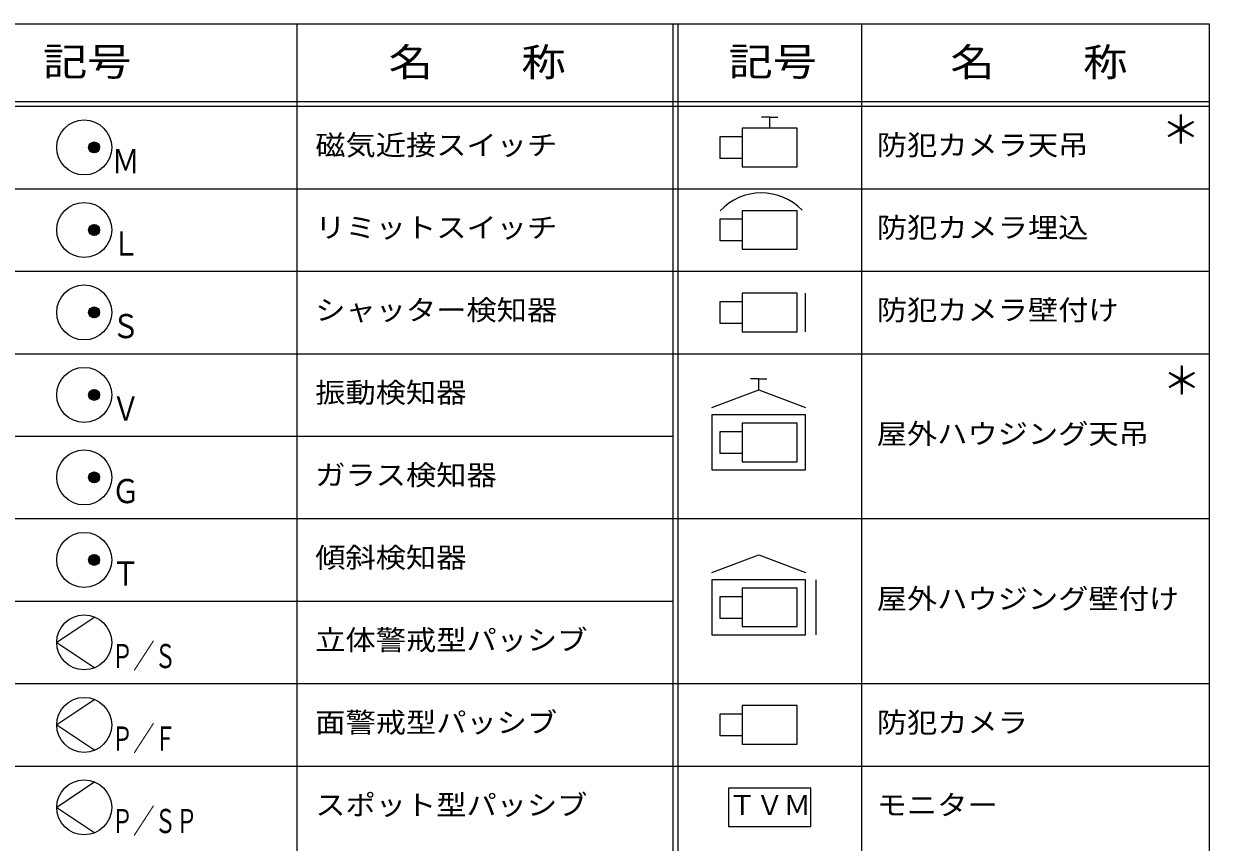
# Model space of a CAD drawing. Units: millimetres on the paper. Extents: x -201 to 204, y -149 to 145.
# Drawn here: x -11.8 to 203.8, y -3.9 to 144.9 of the extents above; entities that cross this region are included whole.
import ezdxf
from ezdxf.enums import TextEntityAlignment as Align

# ---------------------------------------------------------------- set-up
doc = ezdxf.new("R2010")
doc.units = ezdxf.units.MM
doc.layers.add('0-0', color=7, linetype='Continuous', lineweight=18)
doc.layers.add('0-A', color=7, linetype='Continuous', lineweight=18)
doc.layers.add('0-1', color=7, linetype='Continuous')
doc.layers.add('0-2', color=5, linetype='Continuous')
doc.styles.add('ＭＳ ゴシック', font='')
doc.styles.get('ＭＳ ゴシック').set_extended_font_data('MS Gothic')

msp = doc.modelspace()

# ---------------------------------------------------------------- linework, layer by layer
at = {"layer": '0-0'}
for p, q in [((123.842, 127.941), (122.342, 127.941)), ((130.355, 88.941), (130.355, 95.941)), ((121.842, 80.371), (120.342, 80.371)), ((121.842, 78.371), (130.342, 75.178)), ((113.342, 45.178), (121.842, 48.371)), ((121.842, 48.371), (130.342, 45.178)), ((132.264, 33.802), (132.264, 43.802))]:
    msp.add_line(p, q, dxfattribs=at)
for points in [[(123.842, 125.941), (123.842, 127.941), (125.342, 127.941)], [(113.342, 75.178), (121.842, 78.371), (121.842, 80.371), (123.342, 80.371)], [(1.088, 37.056), (-5.835, 32.441), (1.088, 27.825)], [(1.088, 22.056), (-5.835, 17.441), (1.088, 12.825)], [(1.088, 7.056), (-5.835, 2.441), (1.088, -2.175)]]:
    msp.add_lwpolyline(points, dxfattribs=at)
for points in [[(118.842, 118.941), (128.842, 118.941), (128.842, 125.941), (118.842, 125.941)], [(118.842, 120.441), (114.842, 120.441), (114.842, 124.441), (118.842, 124.441)], [(118.842, 103.941), (128.842, 103.941), (128.842, 110.941), (118.842, 110.941)], [(118.842, 105.441), (114.842, 105.441), (114.842, 109.441), (118.842, 109.441)], [(118.842, 88.941), (128.842, 88.941), (128.842, 95.941), (118.842, 95.941)], [(118.842, 90.441), (114.842, 90.441), (114.842, 94.441), (118.842, 94.441)], [(113.342, 63.802), (130.342, 63.802), (130.342, 73.802), (113.342, 73.802)], [(118.842, 65.302), (128.842, 65.302), (128.842, 72.302), (118.842, 72.302)], [(118.842, 66.802), (114.842, 66.802), (114.842, 70.802), (118.842, 70.802)], [(113.342, 33.802), (130.342, 33.802), (130.342, 43.802), (113.342, 43.802)], [(118.842, 35.302), (128.842, 35.302), (128.842, 42.302), (118.842, 42.302)], [(118.842, 36.802), (114.842, 36.802), (114.842, 40.802), (118.842, 40.802)], [(118.842, 15.441), (114.842, 15.441), (114.842, 19.441), (118.842, 19.441)], [(118.842, 13.941), (128.842, 13.941), (128.842, 20.941), (118.842, 20.941)], [(116.342, -1.059), (131.342, -1.059), (131.342, 5.941), (116.342, 5.941)]]:
    msp.add_lwpolyline(points, close=True, dxfattribs=at)
for centre, radius in [((-0.835, 122.441), 5), ((0.974, 122.441), 1), ((0.974, 122.441), 0.99), ((0.974, 122.441), 0.98), ((0.974, 122.441), 0.97), ((0.974, 122.441), 0.96), ((0.974, 122.441), 0.95), ((0.974, 122.441), 0.94), ((0.974, 122.441), 0.93), ((0.974, 122.441), 0.92), ((0.974, 122.441), 0.91), ((0.974, 122.441), 0.9), ((0.974, 122.441), 0.89), ((0.974, 122.441), 0.88), ((0.974, 122.441), 0.87), ((0.974, 122.441), 0.86), ((0.974, 122.441), 0.85), ((0.974, 122.441), 0.84), ((0.974, 122.441), 0.83), ((0.974, 122.441), 0.82), ((0.974, 122.441), 0.81), ((0.974, 122.441), 0.8), ((0.974, 122.441), 0.79), ((0.974, 122.441), 0.78), ((0.974, 122.441), 0.77), ((0.974, 122.441), 0.76), ((0.974, 122.441), 0.75), ((0.974, 122.441), 0.74), ((0.974, 122.441), 0.73), ((0.974, 122.441), 0.72), ((0.974, 122.441), 0.71), ((0.974, 122.441), 0.7), ((0.974, 122.441), 0.69), ((0.974, 122.441), 0.68), ((0.974, 122.441), 0.67), ((0.974, 122.441), 0.66), ((0.974, 122.441), 0.65), ((0.974, 122.441), 0.64), ((0.974, 122.441), 0.63), ((0.974, 122.441), 0.62), ((0.974, 122.441), 0.61), ((0.974, 122.441), 0.6), ((0.974, 122.441), 0.59), ((0.974, 122.441), 0.58), ((0.974, 122.441), 0.57), ((0.974, 122.441), 0.56), ((0.974, 122.441), 0.55), ((0.974, 122.441), 0.54), ((0.974, 122.441), 0.53), ((0.974, 122.441), 0.52), ((0.974, 122.441), 0.51), ((0.974, 122.441), 0.5), ((0.974, 122.441), 0.49), ((0.974, 122.441), 0.48), ((0.974, 122.441), 0.47), ((0.974, 122.441), 0.46), ((0.974, 122.441), 0.45), ((0.974, 122.441), 0.44), ((0.974, 122.441), 0.43), ((0.974, 122.441), 0.42), ((0.974, 122.441), 0.41), ((0.974, 122.441), 0.4), ((0.974, 122.441), 0.39), ((0.974, 122.441), 0.38), ((0.974, 122.441), 0.37), ((0.974, 122.441), 0.36), ((0.974, 122.441), 0.35), ((0.974, 122.441), 0.34), ((0.974, 122.441), 0.33), ((0.974, 122.441), 0.32), ((0.974, 122.441), 0.31), ((0.974, 122.441), 0.3), ((0.974, 122.441), 0.29), ((0.974, 122.441), 0.28), ((0.974, 122.441), 0.27), ((0.974, 122.441), 0.26), ((0.974, 122.441), 0.25), ((0.974, 122.441), 0.24), ((0.974, 122.441), 0.23), ((0.974, 122.441), 0.22), ((0.974, 122.441), 0.21), ((0.974, 122.441), 0.2), ((0.974, 122.441), 0.19), ((0.974, 122.441), 0.18), ((0.974, 122.441), 0.17), ((0.974, 122.441), 0.16), ((0.974, 122.441), 0.15), ((0.974, 122.441), 0.14), ((0.974, 122.441), 0.13), ((0.974, 122.441), 0.12), ((0.974, 122.441), 0.11), ((0.974, 122.441), 0.1), ((0.974, 122.441), 0.09), ((0.974, 122.441), 0.08), ((0.974, 122.441), 0.07), ((0.974, 122.441), 0.06), ((0.974, 122.441), 0.05), ((0.974, 122.441), 0.04), ((0.974, 122.441), 0.03), ((0.974, 122.441), 0.02), ((0.974, 122.441), 0.01), ((-0.835, 107.441), 5), ((0.974, 107.441), 1), ((0.974, 107.441), 0.99), ((0.974, 107.441), 0.98), ((0.974, 107.441), 0.97), ((0.974, 107.441), 0.96), ((0.974, 107.441), 0.95), ((0.974, 107.441), 0.94), ((0.974, 107.441), 0.93), ((0.974, 107.441), 0.92), ((0.974, 107.441), 0.91), ((0.974, 107.441), 0.9), ((0.974, 107.441), 0.89), ((0.974, 107.441), 0.88), ((0.974, 107.441), 0.87), ((0.974, 107.441), 0.86), ((0.974, 107.441), 0.85), ((0.974, 107.441), 0.84), ((0.974, 107.441), 0.83), ((0.974, 107.441), 0.82), ((0.974, 107.441), 0.81), ((0.974, 107.441), 0.8), ((0.974, 107.441), 0.79), ((0.974, 107.441), 0.78), ((0.974, 107.441), 0.77), ((0.974, 107.441), 0.76), ((0.974, 107.441), 0.75), ((0.974, 107.441), 0.74), ((0.974, 107.441), 0.73), ((0.974, 107.441), 0.72), ((0.974, 107.441), 0.71), ((0.974, 107.441), 0.7), ((0.974, 107.441), 0.69), ((0.974, 107.441), 0.68), ((0.974, 107.441), 0.67), ((0.974, 107.441), 0.66), ((0.974, 107.441), 0.65), ((0.974, 107.441), 0.64), ((0.974, 107.441), 0.63), ((0.974, 107.441), 0.62), ((0.974, 107.441), 0.61), ((0.974, 107.441), 0.6), ((0.974, 107.441), 0.59), ((0.974, 107.441), 0.58), ((0.974, 107.441), 0.57), ((0.974, 107.441), 0.56), ((0.974, 107.441), 0.55), ((0.974, 107.441), 0.54), ((0.974, 107.441), 0.53), ((0.974, 107.441), 0.52), ((0.974, 107.441), 0.51), ((0.974, 107.441), 0.5), ((0.974, 107.441), 0.49), ((0.974, 107.441), 0.48), ((0.974, 107.441), 0.47), ((0.974, 107.441), 0.46), ((0.974, 107.441), 0.45), ((0.974, 107.441), 0.44), ((0.974, 107.441), 0.43), ((0.974, 107.441), 0.42), ((0.974, 107.441), 0.41), ((0.974, 107.441), 0.4), ((0.974, 107.441), 0.39), ((0.974, 107.441), 0.38), ((0.974, 107.441), 0.37), ((0.974, 107.441), 0.36), ((0.974, 107.441), 0.35), ((0.974, 107.441), 0.34), ((0.974, 107.441), 0.33), ((0.974, 107.441), 0.32), ((0.974, 107.441), 0.31), ((0.974, 107.441), 0.3), ((0.974, 107.441), 0.29), ((0.974, 107.441), 0.28), ((0.974, 107.441), 0.27), ((0.974, 107.441), 0.26), ((0.974, 107.441), 0.25), ((0.974, 107.441), 0.24), ((0.974, 107.441), 0.23), ((0.974, 107.441), 0.22), ((0.974, 107.441), 0.21), ((0.974, 107.441), 0.2), ((0.974, 107.441), 0.19), ((0.974, 107.441), 0.18), ((0.974, 107.441), 0.17), ((0.974, 107.441), 0.16), ((0.974, 107.441), 0.15), ((0.974, 107.441), 0.14), ((0.974, 107.441), 0.13), ((0.974, 107.441), 0.12), ((0.974, 107.441), 0.11), ((0.974, 107.441), 0.1), ((0.974, 107.441), 0.09), ((0.974, 107.441), 0.08), ((0.974, 107.441), 0.07), ((0.974, 107.441), 0.06), ((0.974, 107.441), 0.05), ((0.974, 107.441), 0.04), ((0.974, 107.441), 0.03), ((0.974, 107.441), 0.02), ((0.974, 107.441), 0.01), ((-0.835, 92.441), 5), ((0.974, 92.441), 1), ((0.974, 92.441), 0.99), ((0.974, 92.441), 0.98), ((0.974, 92.441), 0.97), ((0.974, 92.441), 0.96), ((0.974, 92.441), 0.95), ((0.974, 92.441), 0.94), ((0.974, 92.441), 0.93), ((0.974, 92.441), 0.92), ((0.974, 92.441), 0.91), ((0.974, 92.441), 0.9), ((0.974, 92.441), 0.89), ((0.974, 92.441), 0.88), ((0.974, 92.441), 0.87), ((0.974, 92.441), 0.86), ((0.974, 92.441), 0.85), ((0.974, 92.441), 0.84), ((0.974, 92.441), 0.83), ((0.974, 92.441), 0.82), ((0.974, 92.441), 0.81), ((0.974, 92.441), 0.8), ((0.974, 92.441), 0.79), ((0.974, 92.441), 0.78), ((0.974, 92.441), 0.77), ((0.974, 92.441), 0.76), ((0.974, 92.441), 0.75), ((0.974, 92.441), 0.74), ((0.974, 92.441), 0.73), ((0.974, 92.441), 0.72), ((0.974, 92.441), 0.71), ((0.974, 92.441), 0.7), ((0.974, 92.441), 0.69), ((0.974, 92.441), 0.68), ((0.974, 92.441), 0.67), ((0.974, 92.441), 0.66), ((0.974, 92.441), 0.65), ((0.974, 92.441), 0.64), ((0.974, 92.441), 0.63), ((0.974, 92.441), 0.62), ((0.974, 92.441), 0.61), ((0.974, 92.441), 0.6), ((0.974, 92.441), 0.59), ((0.974, 92.441), 0.58), ((0.974, 92.441), 0.57), ((0.974, 92.441), 0.56), ((0.974, 92.441), 0.55), ((0.974, 92.441), 0.54), ((0.974, 92.441), 0.53), ((0.974, 92.441), 0.52), ((0.974, 92.441), 0.51), ((0.974, 92.441), 0.5), ((0.974, 92.441), 0.49), ((0.974, 92.441), 0.48), ((0.974, 92.441), 0.47), ((0.974, 92.441), 0.46), ((0.974, 92.441), 0.45), ((0.974, 92.441), 0.44), ((0.974, 92.441), 0.43), ((0.974, 92.441), 0.42), ((0.974, 92.441), 0.41), ((0.974, 92.441), 0.4), ((0.974, 92.441), 0.39), ((0.974, 92.441), 0.38), ((0.974, 92.441), 0.37), ((0.974, 92.441), 0.36), ((0.974, 92.441), 0.35), ((0.974, 92.441), 0.34), ((0.974, 92.441), 0.33), ((0.974, 92.441), 0.32), ((0.974, 92.441), 0.31), ((0.974, 92.441), 0.3), ((0.974, 92.441), 0.29), ((0.974, 92.441), 0.28), ((0.974, 92.441), 0.27), ((0.974, 92.441), 0.26), ((0.974, 92.441), 0.25), ((0.974, 92.441), 0.24), ((0.974, 92.441), 0.23), ((0.974, 92.441), 0.22), ((0.974, 92.441), 0.21), ((0.974, 92.441), 0.2), ((0.974, 92.441), 0.19), ((0.974, 92.441), 0.18), ((0.974, 92.441), 0.17), ((0.974, 92.441), 0.16), ((0.974, 92.441), 0.15), ((0.974, 92.441), 0.14), ((0.974, 92.441), 0.13), ((0.974, 92.441), 0.12), ((0.974, 92.441), 0.11), ((0.974, 92.441), 0.1), ((0.974, 92.441), 0.09), ((0.974, 92.441), 0.08), ((0.974, 92.441), 0.07), ((0.974, 92.441), 0.06), ((0.974, 92.441), 0.05), ((0.974, 92.441), 0.04), ((0.974, 92.441), 0.03), ((0.974, 92.441), 0.02), ((0.974, 92.441), 0.01), ((-0.835, 77.441), 5), ((0.974, 77.441), 1), ((0.974, 77.441), 0.99), ((0.974, 77.441), 0.98), ((0.974, 77.441), 0.97), ((0.974, 77.441), 0.96), ((0.974, 77.441), 0.95), ((0.974, 77.441), 0.94), ((0.974, 77.441), 0.93), ((0.974, 77.441), 0.92), ((0.974, 77.441), 0.91), ((0.974, 77.441), 0.9), ((0.974, 77.441), 0.89), ((0.974, 77.441), 0.88), ((0.974, 77.441), 0.87), ((0.974, 77.441), 0.86), ((0.974, 77.441), 0.85), ((0.974, 77.441), 0.84), ((0.974, 77.441), 0.83), ((0.974, 77.441), 0.82), ((0.974, 77.441), 0.81), ((0.974, 77.441), 0.8), ((0.974, 77.441), 0.79), ((0.974, 77.441), 0.78), ((0.974, 77.441), 0.77), ((0.974, 77.441), 0.76), ((0.974, 77.441), 0.75), ((0.974, 77.441), 0.74), ((0.974, 77.441), 0.73), ((0.974, 77.441), 0.72), ((0.974, 77.441), 0.71), ((0.974, 77.441), 0.7), ((0.974, 77.441), 0.69), ((0.974, 77.441), 0.68), ((0.974, 77.441), 0.67), ((0.974, 77.441), 0.66), ((0.974, 77.441), 0.65), ((0.974, 77.441), 0.64), ((0.974, 77.441), 0.63), ((0.974, 77.441), 0.62), ((0.974, 77.441), 0.61), ((0.974, 77.441), 0.6), ((0.974, 77.441), 0.59), ((0.974, 77.441), 0.58), ((0.974, 77.441), 0.57), ((0.974, 77.441), 0.56), ((0.974, 77.441), 0.55), ((0.974, 77.441), 0.54), ((0.974, 77.441), 0.53), ((0.974, 77.441), 0.52), ((0.974, 77.441), 0.51), ((0.974, 77.441), 0.5), ((0.974, 77.441), 0.49), ((0.974, 77.441), 0.48), ((0.974, 77.441), 0.47), ((0.974, 77.441), 0.46), ((0.974, 77.441), 0.45), ((0.974, 77.441), 0.44), ((0.974, 77.441), 0.43), ((0.974, 77.441), 0.42), ((0.974, 77.441), 0.41), ((0.974, 77.441), 0.4), ((0.974, 77.441), 0.39), ((0.974, 77.441), 0.38), ((0.974, 77.441), 0.37), ((0.974, 77.441), 0.36), ((0.974, 77.441), 0.35), ((0.974, 77.441), 0.34), ((0.974, 77.441), 0.33), ((0.974, 77.441), 0.32), ((0.974, 77.441), 0.31), ((0.974, 77.441), 0.3), ((0.974, 77.441), 0.29), ((0.974, 77.441), 0.28), ((0.974, 77.441), 0.27), ((0.974, 77.441), 0.26), ((0.974, 77.441), 0.25), ((0.974, 77.441), 0.24), ((0.974, 77.441), 0.23), ((0.974, 77.441), 0.22), ((0.974, 77.441), 0.21), ((0.974, 77.441), 0.2), ((0.974, 77.441), 0.19), ((0.974, 77.441), 0.18), ((0.974, 77.441), 0.17), ((0.974, 77.441), 0.16), ((0.974, 77.441), 0.15), ((0.974, 77.441), 0.14), ((0.974, 77.441), 0.13), ((0.974, 77.441), 0.12), ((0.974, 77.441), 0.11), ((0.974, 77.441), 0.1), ((0.974, 77.441), 0.09), ((0.974, 77.441), 0.08), ((0.974, 77.441), 0.07), ((0.974, 77.441), 0.06), ((0.974, 77.441), 0.05), ((0.974, 77.441), 0.04), ((0.974, 77.441), 0.03), ((0.974, 77.441), 0.02), ((0.974, 77.441), 0.01), ((-0.835, 62.441), 5), ((0.974, 62.441), 1), ((0.974, 62.441), 0.99), ((0.974, 62.441), 0.98), ((0.974, 62.441), 0.97), ((0.974, 62.441), 0.96), ((0.974, 62.441), 0.95), ((0.974, 62.441), 0.94), ((0.974, 62.441), 0.93), ((0.974, 62.441), 0.92), ((0.974, 62.441), 0.91), ((0.974, 62.441), 0.9), ((0.974, 62.441), 0.89), ((0.974, 62.441), 0.88), ((0.974, 62.441), 0.87), ((0.974, 62.441), 0.86), ((0.974, 62.441), 0.85), ((0.974, 62.441), 0.84), ((0.974, 62.441), 0.83), ((0.974, 62.441), 0.82), ((0.974, 62.441), 0.81), ((0.974, 62.441), 0.8), ((0.974, 62.441), 0.79), ((0.974, 62.441), 0.78), ((0.974, 62.441), 0.77), ((0.974, 62.441), 0.76), ((0.974, 62.441), 0.75), ((0.974, 62.441), 0.74), ((0.974, 62.441), 0.73), ((0.974, 62.441), 0.72), ((0.974, 62.441), 0.71), ((0.974, 62.441), 0.7), ((0.974, 62.441), 0.69), ((0.974, 62.441), 0.68), ((0.974, 62.441), 0.67), ((0.974, 62.441), 0.66), ((0.974, 62.441), 0.65), ((0.974, 62.441), 0.64), ((0.974, 62.441), 0.63), ((0.974, 62.441), 0.62), ((0.974, 62.441), 0.61), ((0.974, 62.441), 0.6), ((0.974, 62.441), 0.59), ((0.974, 62.441), 0.58), ((0.974, 62.441), 0.57), ((0.974, 62.441), 0.56), ((0.974, 62.441), 0.55), ((0.974, 62.441), 0.54), ((0.974, 62.441), 0.53), ((0.974, 62.441), 0.52), ((0.974, 62.441), 0.51), ((0.974, 62.441), 0.5), ((0.974, 62.441), 0.49), ((0.974, 62.441), 0.48), ((0.974, 62.441), 0.47), ((0.974, 62.441), 0.46), ((0.974, 62.441), 0.45), ((0.974, 62.441), 0.44), ((0.974, 62.441), 0.43), ((0.974, 62.441), 0.42), ((0.974, 62.441), 0.41), ((0.974, 62.441), 0.4), ((0.974, 62.441), 0.39), ((0.974, 62.441), 0.38), ((0.974, 62.441), 0.37), ((0.974, 62.441), 0.36), ((0.974, 62.441), 0.35), ((0.974, 62.441), 0.34), ((0.974, 62.441), 0.33), ((0.974, 62.441), 0.32), ((0.974, 62.441), 0.31), ((0.974, 62.441), 0.3), ((0.974, 62.441), 0.29), ((0.974, 62.441), 0.28), ((0.974, 62.441), 0.27), ((0.974, 62.441), 0.26), ((0.974, 62.441), 0.25), ((0.974, 62.441), 0.24), ((0.974, 62.441), 0.23), ((0.974, 62.441), 0.22), ((0.974, 62.441), 0.21), ((0.974, 62.441), 0.2), ((0.974, 62.441), 0.19), ((0.974, 62.441), 0.18), ((0.974, 62.441), 0.17), ((0.974, 62.441), 0.16), ((0.974, 62.441), 0.15), ((0.974, 62.441), 0.14), ((0.974, 62.441), 0.13), ((0.974, 62.441), 0.12), ((0.974, 62.441), 0.11), ((0.974, 62.441), 0.1), ((0.974, 62.441), 0.09), ((0.974, 62.441), 0.08), ((0.974, 62.441), 0.07), ((0.974, 62.441), 0.06), ((0.974, 62.441), 0.05), ((0.974, 62.441), 0.04), ((0.974, 62.441), 0.03), ((0.974, 62.441), 0.02), ((0.974, 62.441), 0.01), ((-0.835, 47.441), 5), ((0.974, 47.441), 1), ((0.974, 47.441), 0.99), ((0.974, 47.441), 0.98), ((0.974, 47.441), 0.97), ((0.974, 47.441), 0.96), ((0.974, 47.441), 0.95), ((0.974, 47.441), 0.94), ((0.974, 47.441), 0.93), ((0.974, 47.441), 0.92), ((0.974, 47.441), 0.91), ((0.974, 47.441), 0.9), ((0.974, 47.441), 0.89), ((0.974, 47.441), 0.88), ((0.974, 47.441), 0.87), ((0.974, 47.441), 0.86), ((0.974, 47.441), 0.85), ((0.974, 47.441), 0.84), ((0.974, 47.441), 0.83), ((0.974, 47.441), 0.82), ((0.974, 47.441), 0.81), ((0.974, 47.441), 0.8), ((0.974, 47.441), 0.79), ((0.974, 47.441), 0.78), ((0.974, 47.441), 0.77), ((0.974, 47.441), 0.76), ((0.974, 47.441), 0.75), ((0.974, 47.441), 0.74), ((0.974, 47.441), 0.73), ((0.974, 47.441), 0.72), ((0.974, 47.441), 0.71), ((0.974, 47.441), 0.7), ((0.974, 47.441), 0.69), ((0.974, 47.441), 0.68), ((0.974, 47.441), 0.67), ((0.974, 47.441), 0.66), ((0.974, 47.441), 0.65), ((0.974, 47.441), 0.64), ((0.974, 47.441), 0.63), ((0.974, 47.441), 0.62), ((0.974, 47.441), 0.61), ((0.974, 47.441), 0.6), ((0.974, 47.441), 0.59), ((0.974, 47.441), 0.58), ((0.974, 47.441), 0.57), ((0.974, 47.441), 0.56), ((0.974, 47.441), 0.55), ((0.974, 47.441), 0.54), ((0.974, 47.441), 0.53), ((0.974, 47.441), 0.52), ((0.974, 47.441), 0.51), ((0.974, 47.441), 0.5), ((0.974, 47.441), 0.49), ((0.974, 47.441), 0.48), ((0.974, 47.441), 0.47), ((0.974, 47.441), 0.46), ((0.974, 47.441), 0.45), ((0.974, 47.441), 0.44), ((0.974, 47.441), 0.43), ((0.974, 47.441), 0.42), ((0.974, 47.441), 0.41), ((0.974, 47.441), 0.4), ((0.974, 47.441), 0.39), ((0.974, 47.441), 0.38), ((0.974, 47.441), 0.37), ((0.974, 47.441), 0.36), ((0.974, 47.441), 0.35), ((0.974, 47.441), 0.34), ((0.974, 47.441), 0.33), ((0.974, 47.441), 0.32), ((0.974, 47.441), 0.31), ((0.974, 47.441), 0.3), ((0.974, 47.441), 0.29), ((0.974, 47.441), 0.28), ((0.974, 47.441), 0.27), ((0.974, 47.441), 0.26), ((0.974, 47.441), 0.25), ((0.974, 47.441), 0.24), ((0.974, 47.441), 0.23), ((0.974, 47.441), 0.22), ((0.974, 47.441), 0.21), ((0.974, 47.441), 0.2), ((0.974, 47.441), 0.19), ((0.974, 47.441), 0.18), ((0.974, 47.441), 0.17), ((0.974, 47.441), 0.16), ((0.974, 47.441), 0.15), ((0.974, 47.441), 0.14), ((0.974, 47.441), 0.13), ((0.974, 47.441), 0.12), ((0.974, 47.441), 0.11), ((0.974, 47.441), 0.1), ((0.974, 47.441), 0.09), ((0.974, 47.441), 0.08), ((0.974, 47.441), 0.07), ((0.974, 47.441), 0.06), ((0.974, 47.441), 0.05), ((0.974, 47.441), 0.04), ((0.974, 47.441), 0.03), ((0.974, 47.441), 0.02), ((0.974, 47.441), 0.01), ((-0.835, 32.441), 5), ((-0.835, 17.441), 5), ((-0.835, 2.441), 5)]:
    msp.add_circle(centre, radius, dxfattribs=at)
msp.add_arc((122.333, 103.874), 10.299, 43.94946, 136.66748, dxfattribs=at)
at = {"layer": '0-A'}
for p, q in [((-201.121, 144.941), (203.784, 144.941)), ((37.818, 144.941), (37.818, -140.979)), ((106.238, 144.941), (106.238, -140.979)), ((107.155, 144.941), (107.155, -140.979)), ((140.529, 144.941), (140.529, -140.979)), ((203.784, 144.941), (203.784, -140.979)), ((-201.121, 130.803), (203.784, 130.803)), ((-201.121, 129.941), (203.784, 129.941)), ((-201.121, 114.941), (203.784, 114.941)), ((-201.121, 99.941), (203.784, 99.941)), ((-201.121, 84.941), (203.784, 84.941)), ((-201.121, 69.941), (106.238, 69.941)), ((-201.121, 54.941), (203.784, 54.941)), ((-201.121, 39.941), (106.238, 39.941)), ((-201.121, 24.941), (203.784, 24.941)), ((-201.121, 9.941), (203.784, 9.941))]:
    msp.add_line(p, q, dxfattribs=at)

# ---------------------------------------------------------------- texts
at = {"layer": '0-0', "style": 'ＭＳ ゴシック'}
msp.add_text('ＴＶＭ', height=3.666, dxfattribs=at).set_placement((116.342, -0.059), align=Align.BOTTOM_LEFT)
at = {"layer": '0-1', "style": 'ＭＳ ゴシック'}
for s, width, p in [('Ｍ', 0.85, (4.165, 116.441)), ('Ｌ', 0.85, (4.165, 101.441)), ('Ｓ', 0.85, (4.165, 86.441)), ('Ｖ', 0.85, (4.165, 71.441)), ('Ｇ', 0.85, (4.165, 56.441)), ('Ｔ', 0.85, (4.165, 41.441)), ('Ｐ／Ｓ', 0.65, (4.165, 26.441)), ('Ｐ／Ｆ', 0.65, (4.165, 11.441)), ('Ｐ／ＳＰ', 0.65, (4.165, -3.559))]:
    msp.add_text(s, height=4.399, dxfattribs=dict(at, width=width)).set_placement(p, align=Align.BOTTOM_LEFT)
at = {"layer": '0-2', "style": 'ＭＳ ゴシック'}
for p in [(195.11, 121.587), (195.277, 75.955)]:
    msp.add_text('＊', height=5.132, dxfattribs=at).set_placement(p, align=Align.BOTTOM_LEFT)
at = {"layer": '0-2', "style": 'ＭＳ ゴシック', "width": 1.1}
for s, p in [('磁気近接スイッチ', (41.184, 119.941)), ('防犯カメラ天吊', (143.298, 119.941)), ('防犯カメラ埋込', (143.298, 104.941)), ('リミットスイッチ', (41.184, 104.941)), ('シャッター検知器', (41.184, 89.941)), ('防犯カメラ壁付け', (143.298, 89.941)), ('振動検知器', (41.184, 74.941)), ('屋外ハウジング天吊', (143.298, 67.441)), ('ガラス検知器', (41.184, 59.941)), ('傾斜検知器', (41.184, 44.941)), ('屋外ハウジング壁付け', (143.298, 37.441)), ('立体警戒型パッシブ', (41.184, 29.941)), ('面警戒型パッシブ', (41.184, 14.941)), ('防犯カメラ', (143.298, 14.941)), ('スポット型パッシブ', (41.184, -0.059)), ('モニター', (143.298, -0.059))]:
    msp.add_text(s, height=3.666, dxfattribs=at).set_placement(p, align=Align.BOTTOM_LEFT)
at = {"layer": '0-A', "color": 5, "style": 'ＭＳ ゴシック', "width": 1.15}
for s, p in [('記号', (-8.335, 133.941)), ('名\u3000\u3000称', (54.531, 133.838)), ('記号', (116.342, 133.941)), ('名\u3000\u3000称', (156.69, 133.838))]:
    msp.add_text(s, height=5.132, dxfattribs=at).set_placement(p, align=Align.BOTTOM_LEFT)

doc.saveas('drawing.dxf')
